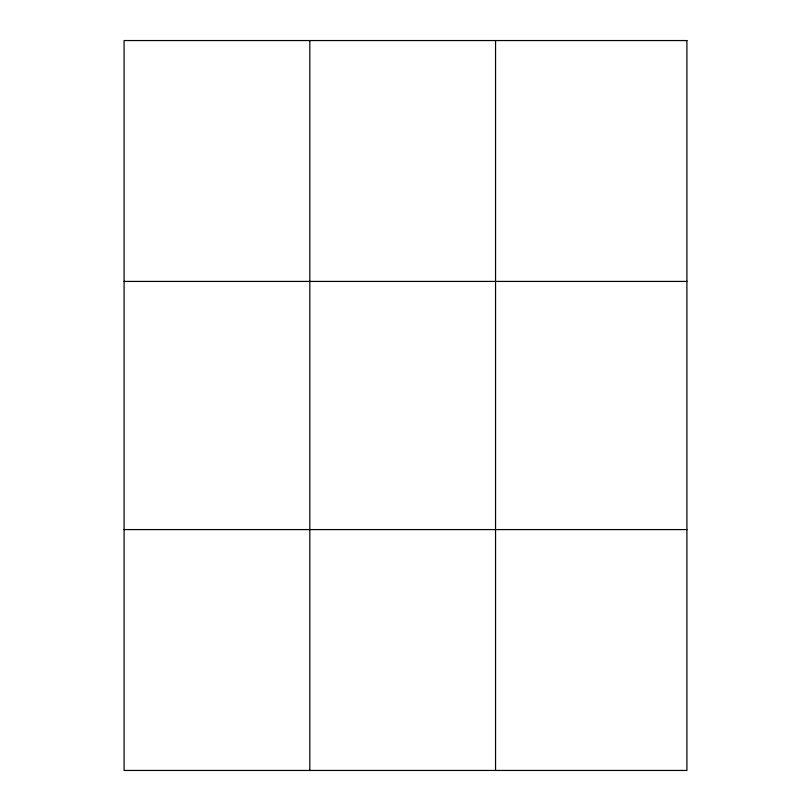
<?xml version="1.0" encoding="UTF-8"?>
<svg xmlns="http://www.w3.org/2000/svg" width="811" height="811" viewBox="0 0 811 811"><rect width="100%" height="100%" fill="white"/><g stroke="black" fill="none" stroke-linecap="round" stroke-linejoin="round"><path stroke-width="1.22" d="M309.822 40.55L309.822 770.45M495.551 40.55L495.551 770.45M124.083 281.417L686.917 281.417M124.083 529.583L686.917 529.583M686.917 40.55L686.917 770.45L124.083 770.45L124.083 40.55L686.917 40.55"/></g></svg>
